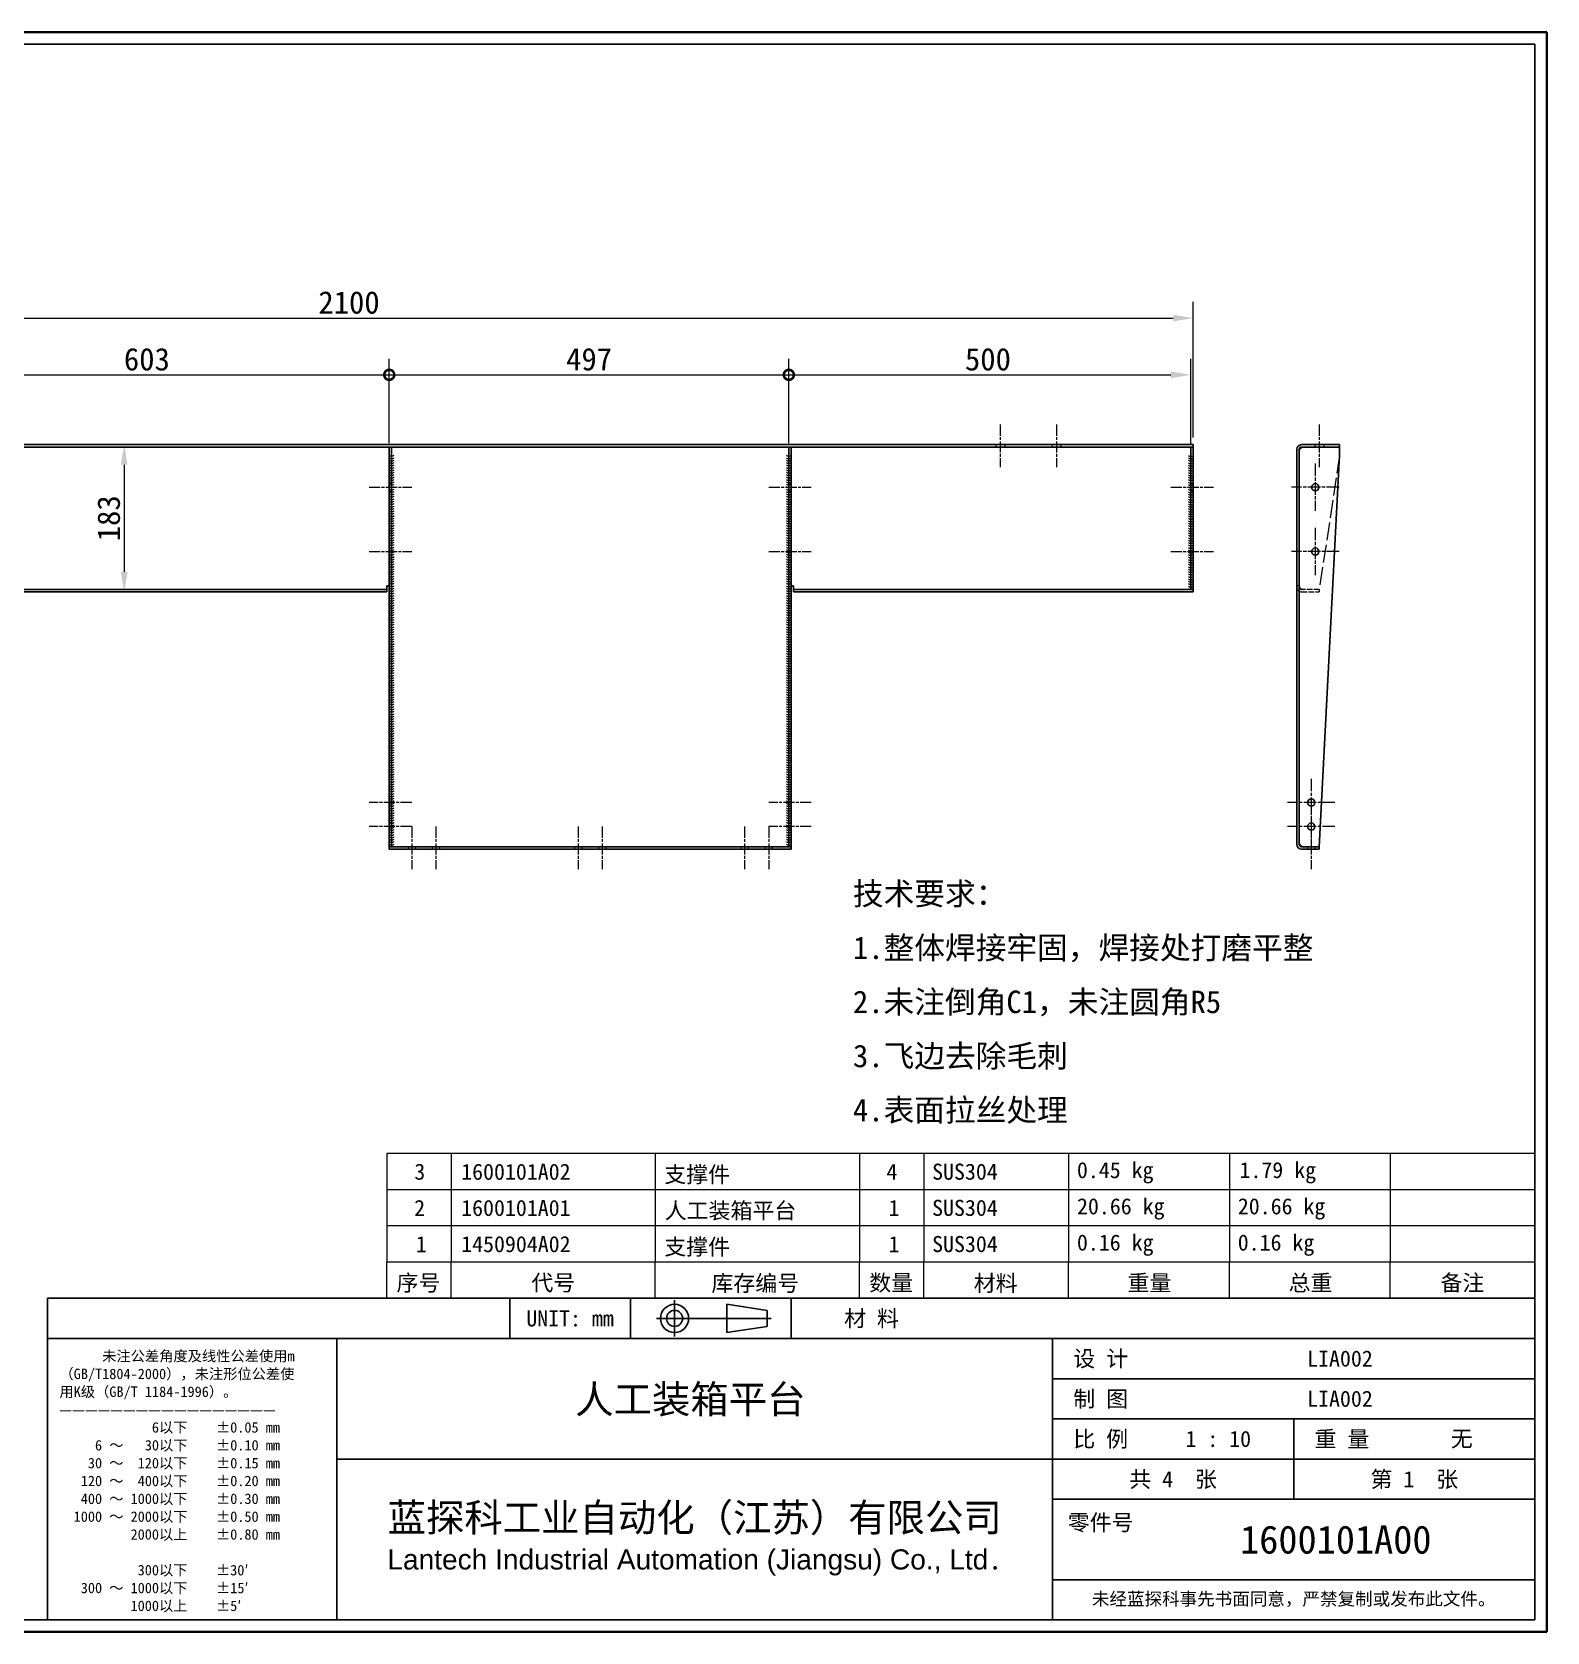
# Model space of a CAD drawing. Header units: millimetres. Extents: x 60 to 2915, y 55 to 2045.
# Drawn here: x 1031 to 2915, y 55 to 2045 of the extents above; entities that cross this region are included whole.
import ezdxf
from ezdxf.enums import TextEntityAlignment as Align

# ---------------------------------------------------------------- set-up
doc = ezdxf.new("R2010")
doc.units = ezdxf.units.MM
doc.header["$LTSCALE"] = 10
doc.linetypes.add('CHAIN', pattern=[0.3543, 0.2362, -0.0295, 0.0591, -0.0295])
doc.linetypes.add('DASHED', pattern=[0.2067, 0.1654, -0.0413])
for name, color, linetype, lineweight in [('1', 7, 'Continuous', 18), ('可见 (ISO)', 7, 'Continuous', 25), ('图框 (ISO)', 7, 'Continuous', 35), ('标题 (ISO)', 7, 'Continuous', 25)]:
    doc.layers.add(name, color=color, linetype=linetype, lineweight=lineweight)
for name, color, linetype, lineweight, true_color in [('中心标记 (ISO)', 1, 'CHAIN', 18, 0xff0000), ('中心线 (ISO)', 1, 'CHAIN', 18, 0xff0000), ('尺寸 (ISO)', 7, 'Continuous', 18, 0x008000), ('符号 (ISO)', 7, 'Continuous', 18, 0x008000), ('隐藏 (ISO)', 5, 'DASHED', 18, 0x0000ff)]:
    doc.layers.add(name, color=color, linetype=linetype, lineweight=lineweight, true_color=true_color)
doc.styles.add('文本样式164', font='SimSun.ttf')
doc.styles.add('文本样式165', font='SimSun.ttf')
doc.styles.add('文本样式74', font='SimSun.ttf')
doc.styles.add('最新国标', font='simfang.ttf')
doc.styles.add('注释文本 (ISO)', font='simfang.ttf')
doc.dimstyles.new('默认 (GB)', dxfattribs={"dimscale": 10, "dimtxt": 2.8, "dimasz": 2.5, "dimexe": 2, "dimexo": 1.5, "dimgap": 0.5, "dimtad": 1, "dimtoh": 1, "dimdsep": 46, "dimtxsty": '最新国标', "dimcen": 0.09, "dimdle": 10, "dimclrd": 256, "dimclre": 256, "dimclrt": 256, "dimaunit": 1, "dimadec": 3, "dimazin": 2, "dimtfac": 0.535714, "dimtdec": 3, "dimtmove": 0, "dimatfit": 3, "dimfxl": 0, "dimtolj": 1, "dimlwd": -1, "dimlwe": -1, "dimarcsym": 0})

# ---------------------------------------------------------------- blocks, each defined once
blk = doc.blocks.new('图框 最新国标')
at = {"layer": '图框 (ISO)'}
for p, q in [((6, 7), (6, 204.5)), ((6, 204.5), (291.5, 204.5)), ((291.5, 204.5), (291.5, 5.5)), ((6, 7), (6, 5.5)), ((6, 7), (6, 5.5)), ((291.5, 5.5), (6, 5.5))]:
    blk.add_line(p, q, dxfattribs=at)
at = {"layer": '图框 (ISO)', "color": 7, "linetype": 'Continuous', "lineweight": 25}
for p, q in [((18, 203), (290, 203)), ((18, 7), (18, 203)), ((18, 203), (290, 203)), ((53, 203), (53, 195)), ((290, 203), (290, 7)), ((290, 203), (290, 7)), ((53, 195), (18, 195)), ((290, 7), (6, 7)), ((290, 7), (18, 7))]:
    blk.add_line(p, q, dxfattribs=at)
at = {"layer": '图框 (ISO)', "style": '文本样式74'}
blk.add_attdef('零件代号_001', (44.55, 200.25), '', height=2.5, rotation=180, dxfattribs=at)
blk = doc.blocks.new('标题栏 最新国标')
at = {"layer": '标题 (ISO)'}
for p, q in [((381.98, -183.84), (196.98, -183.84)), ((196.98, -183.84), (196.98, -223.84)), ((254.48, -183.84), (254.48, -188.84)), ((269.48, -183.84), (269.48, -188.84)), ((281.48, -188.09), (281.48, -184.59)), ((281.48, -184.59), (286.48, -185.34)), ((289.48, -183.84), (289.48, -188.84)), ((381.98, -223.84), (381.98, -183.84)), ((383.48, -183.84), (383.48, -225.34)), ((286.48, -185.34), (286.48, -187.34)), ((196.98, -188.84), (381.98, -188.84)), ((232.98, -188.84), (232.98, -223.84)), ((286.48, -187.34), (281.48, -188.09)), ((321.98, -188.84), (321.98, -223.84)), ((321.98, -193.84), (381.98, -193.84)), ((321.98, -198.84), (381.98, -198.84)), ((351.98, -198.84), (351.98, -208.84)), ((321.98, -203.84), (232.98, -203.84)), ((321.98, -203.84), (381.98, -203.84)), ((321.98, -208.84), (381.98, -208.84)), ((321.98, -218.84), (381.98, -218.84)), ((196.98, -223.84), (381.98, -223.84)), ((383.48, -225.34), (196.98, -225.34))]:
    blk.add_line(p, q, dxfattribs=at)
at = {"layer": '标题 (ISO)', "linetype": 'CHAIN', "ltscale": 5.000333}
blk.add_line((274.98, -184.09), (274.98, -188.59), dxfattribs=at)
at = {"layer": '标题 (ISO)', "linetype": 'CHAIN', "ltscale": 15.834605}
blk.add_line((272.73, -186.34), (286.98, -186.34), dxfattribs=at)
at = {"layer": '标题 (ISO)'}
for radius in [1.75, 1]:
    blk.add_circle((274.98, -186.34), radius, dxfattribs=at)
at = {"layer": '1', "style": '文本样式164'}
for s, p in [('材 料', (299.48, -186.34)), ('UNIT: mm', (261.98, -186.34)), ('设 计', (327.98, -191.34)), ('制 图', (327.98, -196.34)), ('比 例', (327.98, -201.34)), ('重 量', (357.98, -201.34)), ('共 4  张', (336.98, -206.34)), ('第 1  张', (366.98, -206.34))]:
    blk.add_text(s, height=2, dxfattribs=at).set_placement(p, align=Align.MIDDLE_CENTER)
at = {"layer": '标题 (ISO)', "style": '注释文本 (ISO)'}
for s, insert, char_height, attachment_point, line_spacing_factor in [('\\fSimSun|b0|i0;{\\H1.3000;      未注公差角度及线性公差使用m\\P}\\fSimSun|b0|i0;{\\H1.3000;（GB/T1804-2000），未注形位公差使\\P}\\fSimSun|b0|i0;{\\H1.3000;用K级（GB/T 1184-1996）。\\P}\\fSimSun|b0|i0;{\\H1.3000;—————————————————\\P}\\fSimSun|b0|i0;{\\H1.3000;             6以下    ±0.05 mm\\P}\\fSimSun|b0|i0;{\\H1.3000;     6 ～   30以下    ±0.10 mm\\P}\\fSimSun|b0|i0;{\\H1.3000;    30 ～  120以下    ±0.15 mm\\P}\\fSimSun|b0|i0;{\\H1.3000;   120 ～  400以下    ±0.20 mm\\P}\\fSimSun|b0|i0;{\\H1.3000;   400 ～ 1000以下    ±0.30 mm\\P}\\fSimSun|b0|i0;{\\H1.3000;  1000 ～ 2000以下    ±0.50 mm\\P}\\fSimSun|b0|i0;{\\H1.3000;          2000以上    ±0.80 mm\\P}\\fSimSun|b0|i0;{\\H1.3000;\\P}\\fSimSun|b0|i0;{\\H1.3000;           300以下    ±30′\\P}\\fSimSun|b0|i0;{\\H1.3000;   300 ～ 1000以下    ±15′\\P}\\fSimSun|b0|i0;{\\H1.3000;          1000以上    ±5′}', (198.48, -206.63), 1.3, 4, 1.023913), ('{\\fMicrosoft YaHei|b0|i0|c134|p34;\\H1.75x;蓝探科工业自动化（江苏）有限公司\\P\\fArial|b0|i0|c0|p34;\\H0.71429x;Lantech Industrial Automation (Jiangsu) Co., Ltd\\fFangSong|b0|i0|c134|p49;.\\H1.15195x; }', (277.48, -213.84), 2, 5, 0.978695)]:
    blk.add_mtext(s, dxfattribs=dict(at, insert=insert, char_height=char_height, attachment_point=attachment_point, line_spacing_factor=line_spacing_factor))
at = {"layer": '标题 (ISO)', "attachment_point": 5, "style": '注释文本 (ISO)'}
for s, insert, char_height in [('\\fFangSong|b0|i0;零件号', (327.98, -211.84), 2), ('\\fSimSun|b0|i0;{\\H1.6000;未经蓝探科事先书面同意，严禁复制或发布此文件。}', (351.98, -221.34), 1.6)]:
    blk.add_mtext(s, dxfattribs=dict(at, insert=insert, char_height=char_height))
at = {"layer": '标题 (ISO)', "style": '注释文本 (ISO)'}
blk.add_attdef('材料', text='', height=2, dxfattribs=at).set_placement((324.48, -186.34), align=Align.MIDDLE_CENTER)
at = {"layer": '标题 (ISO)'}
for tag, p, height, style in [('设计人_001', (353.65, -192.33), 2, '注释文本 (ISO)'), ('库存编号_001', (262.62, -198.15), 3.5, '文本样式165'), ('设计人_001', (353.65, -197.33), 2, '注释文本 (ISO)'), ('视图比例_001', (338.51, -202.33), 2, '注释文本 (ISO)'), ('质量\\P3;_001', (371.53, -202.3), 2, '注释文本 (ISO)'), ('零件代号_001', (345.31, -215.59), 3.5, '文本样式165')]:
    blk.add_attdef(tag, p, '', height=height, dxfattribs=dict(at, style=style))
blk = doc.blocks.new('_DotSmall')
at = {"color": 0, "linetype": 'ByBlock', "const_width": 0.5}
blk.add_lwpolyline([(-0.0625, 0, 1), (0.0625, 0, 1)], format="xyb", close=True, dxfattribs=at)
blk = doc.blocks.new('*D7')
at = {"layer": 'Defpoints', "color": 0, "transparency": 16777216}
for p in [(1475.1, 1618.6), (872.1, 1518.6), (1475.1, 1518.6)]:
    blk.add_point(p, dxfattribs=at)
at = {"layer": '尺寸 (ISO)', "color": 116, "true_color": 0x00803f, "transparency": 16777216}
for p, q in [((872.1, 1533.6), (872.1, 1638.6)), ((1475.1, 1533.6), (1475.1, 1638.6)), ((872.1, 1618.6), (1475.1, 1618.6))]:
    blk.add_line(p, q, dxfattribs=at)
at = {"layer": '尺寸 (ISO)', "color": 116, "true_color": 0x00803f, "transparency": 16777216, "xscale": 25, "yscale": 25, "zscale": 25, "rotation": 180}
blk.add_blockref('_DotSmall', (872.1, 1618.6), dxfattribs=at)
at = {"layer": '尺寸 (ISO)', "color": 116, "true_color": 0x00803f, "transparency": 16777216, "xscale": 25, "yscale": 25, "zscale": 25}
blk.add_blockref('_DotSmall', (1475.1, 1618.6), dxfattribs=at)
at = {"layer": '尺寸 (ISO)', "transparency": 16777216, "insert": (1173.7, 1637.8), "char_height": 28, "attachment_point": 5, "style": '最新国标'}
blk.add_mtext('\\A1;603', dxfattribs=at)
blk = doc.blocks.new('*D8')
at = {"layer": 'Defpoints', "color": 0, "transparency": 16777216}
for p in [(1972.1, 1618.6), (1475.1, 1518.6), (1972.1, 1518.6)]:
    blk.add_point(p, dxfattribs=at)
at = {"layer": '尺寸 (ISO)', "color": 116, "true_color": 0x00803f, "transparency": 16777216}
for p, q in [((1475.1, 1533.6), (1475.1, 1638.6)), ((1972.1, 1533.6), (1972.1, 1638.6)), ((1475.1, 1618.6), (1972.1, 1618.6))]:
    blk.add_line(p, q, dxfattribs=at)
at = {"layer": '尺寸 (ISO)', "color": 116, "true_color": 0x00803f, "transparency": 16777216, "xscale": 25, "yscale": 25, "zscale": 25, "rotation": 180}
blk.add_blockref('_DotSmall', (1475.1, 1618.6), dxfattribs=at)
at = {"layer": '尺寸 (ISO)', "color": 116, "true_color": 0x00803f, "transparency": 16777216, "xscale": 25, "yscale": 25, "zscale": 25}
blk.add_blockref('_DotSmall', (1972.1, 1618.6), dxfattribs=at)
at = {"layer": '尺寸 (ISO)', "transparency": 16777216, "insert": (1723.7, 1637.8), "char_height": 28, "attachment_point": 5, "style": '最新国标'}
blk.add_mtext('\\A1;497', dxfattribs=at)
blk = doc.blocks.new('*D9')
at = {"layer": 'Defpoints', "color": 0, "transparency": 16777216}
for p in [(2472.1, 1618.6), (1972.1, 1518.6), (2472.1, 1518.4)]:
    blk.add_point(p, dxfattribs=at)
at = {"layer": '尺寸 (ISO)', "color": 116, "true_color": 0x00803f, "transparency": 16777216}
for p, q in [((1972.1, 1533.6), (1972.1, 1638.6)), ((2472.1, 1533.4), (2472.1, 1638.6)), ((1972.1, 1618.6), (2447.1, 1618.6))]:
    blk.add_line(p, q, dxfattribs=at)
blk.add_solid([(2447.1, 1622.8), (2447.1, 1614.5), (2472.1, 1618.6)], dxfattribs=at)
at = {"layer": '尺寸 (ISO)', "color": 116, "true_color": 0x00803f, "transparency": 16777216, "xscale": 25, "yscale": 25, "zscale": 25, "rotation": 180}
blk.add_blockref('_DotSmall', (1972.1, 1618.6), dxfattribs=at)
at = {"layer": '尺寸 (ISO)', "transparency": 16777216, "insert": (2219.7, 1637.8), "char_height": 28, "attachment_point": 5, "style": '最新国标'}
blk.add_mtext('\\A1;500', dxfattribs=at)
blk = doc.blocks.new('明细栏')
at = {"layer": '符号 (ISO)'}
for p, q in [((290, 65.01), (147.2, 65.01)), ((147.2, 65.01), (147.2, 51.5)), ((155.2, 65.01), (155.2, 51.5)), ((180.6, 65.01), (180.6, 51.5)), ((206, 65.01), (206, 51.5)), ((214, 65.01), (214, 51.5)), ((232, 65.01), (232, 51.5)), ((252, 65.01), (252, 51.5)), ((272, 65.01), (272, 51.5)), ((290, 65.01), (290, 51.5)), ((290, 60.51), (147.2, 60.51)), ((290, 56), (147.2, 56)), ((290, 51.5), (147.2, 51.5)), ((147.2, 47), (147.2, 51.5)), ((155.2, 47), (155.2, 51.5)), ((180.6, 47), (180.6, 51.5)), ((206, 47), (206, 51.5)), ((214, 47), (214, 51.5)), ((232, 47), (232, 51.5)), ((252, 47), (252, 51.5)), ((272, 47), (272, 51.5)), ((290, 47), (290, 51.5)), ((290, 47), (147.2, 47))]:
    blk.add_line(p, q, dxfattribs=at)
at = {"layer": '符号 (ISO)', "char_height": 2, "attachment_point": 7, "style": '注释文本 (ISO)'}
for s, insert in [('3', (150.63, 61.72)), ('1600101A02', (156.46, 61.71)), ('支撑件', (181.72, 61.19)), ('4', (209.35, 61.74)), ('SUS304', (215.03, 61.72)), ('0.45 kg', (233.04, 61.29)), ('1.79 kg', (253.26, 61.29)), ('2', (150.61, 57.24)), ('1600101A01', (156.46, 57.21)), ('人工装箱平台', (181.77, 56.68)), ('1', (209.61, 57.24)), ('SUS304', (215.03, 57.22)), ('20.66 kg', (233.05, 56.79)), ('20.66 kg', (253.05, 56.79)), ('1', (150.81, 52.74)), ('1450904A02', (156.46, 52.71)), ('支撑件', (181.72, 52.19)), ('1', (209.61, 52.74)), ('SUS304', (215.03, 52.72)), ('0.16 kg', (233.04, 52.28)), ('0.16 kg', (253.04, 52.28)), ('序号', (148.42, 47.7)), ('代号', (165.19, 47.72)), ('库存编号', (187.58, 47.65)), ('数量', (207.21, 47.71)), ('材料', (220.21, 47.67)), ('重量', (239.33, 47.77)), ('总重', (259.36, 47.74)), ('备注', (278.25, 47.72))]:
    blk.add_mtext(s, dxfattribs=dict(at, insert=insert))
blk = doc.blocks.new('*D15')
at = {"layer": 'Defpoints', "color": 0, "transparency": 16777216}
for p in [(1145.5, 1531.7), (1145.5, 1348.7), (1145.5, 1348.7)]:
    blk.add_point(p, dxfattribs=at)
at = {"layer": '尺寸 (ISO)', "color": 116, "true_color": 0x00803f, "transparency": 16777216}
blk.add_line((1145.5, 1506.7), (1145.5, 1373.7), dxfattribs=at)
for points in [[(1141.3, 1506.7), (1149.7, 1506.7), (1145.5, 1531.7)], [(1141.3, 1373.7), (1149.7, 1373.7), (1145.5, 1348.7)]]:
    blk.add_solid(points, dxfattribs=at)
at = {"layer": '尺寸 (ISO)', "transparency": 16777216, "insert": (1126.4, 1440.2), "char_height": 28, "attachment_point": 5, "rotation": 90, "style": '最新国标'}
blk.add_mtext('\\A1;183', dxfattribs=at)
blk = doc.blocks.new('Caterpillar3')
at = {"layer": '符号 (ISO)'}
for centre in [(147.81, 152.19), (147.81, 151.89), (147.81, 151.59), (147.81, 151.29), (147.81, 150.99), (147.81, 150.69), (147.81, 150.39), (147.81, 150.09), (147.81, 149.79), (147.81, 149.49), (147.81, 149.19), (147.81, 148.89), (147.81, 148.59), (147.81, 148.29), (147.81, 147.99), (147.81, 147.69), (147.81, 147.39), (147.81, 147.09), (147.81, 146.79), (147.81, 146.49), (147.81, 146.18), (147.81, 145.88), (147.81, 145.58), (147.81, 145.28), (147.81, 144.98), (147.81, 144.68), (147.81, 144.38), (147.81, 144.08), (147.81, 143.78), (147.81, 143.48), (147.81, 143.18), (147.81, 142.88), (147.81, 142.58), (147.81, 142.28), (147.81, 141.98), (147.81, 141.68), (147.81, 141.38), (147.81, 141.08), (147.81, 140.78), (147.81, 140.48), (147.81, 140.18), (147.81, 139.88), (147.81, 139.58), (147.81, 139.28), (147.81, 138.98), (147.81, 138.68), (147.81, 138.38), (147.81, 138.08), (147.81, 137.78), (147.81, 137.47), (147.81, 137.17), (147.81, 136.87), (147.81, 136.57), (147.81, 136.27), (147.81, 135.97), (147.81, 135.67), (147.81, 135.37), (147.81, 135.07), (147.81, 134.77), (147.81, 134.47), (147.81, 134.17), (147.81, 133.87), (147.81, 133.57), (147.81, 133.27), (147.81, 132.97), (147.81, 132.67), (147.81, 132.37), (147.81, 132.07), (147.81, 131.77), (147.81, 131.47), (147.81, 131.17), (147.81, 130.87), (147.81, 130.57), (147.81, 130.27), (147.81, 129.97), (147.81, 129.67), (147.81, 129.37), (147.81, 129.06), (147.81, 128.76), (147.81, 128.46), (147.81, 128.16), (147.81, 127.86), (147.81, 127.56), (147.81, 127.26), (147.81, 126.96), (147.81, 126.66), (147.81, 126.36), (147.81, 126.06), (147.81, 125.76), (147.81, 125.46), (147.81, 125.16), (147.81, 124.86), (147.81, 124.56), (147.81, 124.26), (147.81, 123.96), (147.81, 123.66), (147.81, 123.36), (147.81, 123.06), (147.81, 122.76), (147.81, 122.46), (147.81, 122.16), (147.81, 121.86), (147.81, 121.56), (147.81, 121.26), (147.81, 120.96), (147.81, 120.65), (147.81, 120.35), (147.81, 120.05), (147.81, 119.75), (147.81, 119.45), (147.81, 119.15), (147.81, 118.85), (147.81, 118.55), (147.81, 118.25), (147.81, 117.95), (147.81, 117.65), (147.81, 117.35), (147.81, 117.05), (147.81, 116.75), (147.81, 116.45), (147.81, 116.15), (147.81, 115.85), (147.81, 115.55), (147.81, 115.25), (147.81, 114.95), (147.81, 114.65), (147.81, 114.35), (147.81, 114.05), (147.81, 113.75), (147.81, 113.45), (147.81, 113.15), (147.81, 112.85), (147.81, 112.55), (147.81, 112.25), (147.81, 111.94), (147.81, 111.64), (147.81, 111.34), (147.81, 111.04), (147.81, 110.74), (147.81, 110.44), (147.81, 110.14), (147.81, 109.84), (147.81, 109.54), (147.81, 109.24), (147.81, 108.94), (147.81, 108.64), (147.81, 108.34), (147.81, 108.04), (147.81, 107.74), (147.81, 107.44), (147.81, 107.14), (147.81, 106.84), (147.81, 106.54), (147.81, 106.24), (147.81, 105.94), (147.81, 105.64), (147.81, 105.34), (147.81, 105.04), (147.81, 104.74), (147.81, 104.44), (147.81, 104.14), (147.81, 103.84)]:
    blk.add_arc(centre, 0.45, 228.1897, 311.8103, dxfattribs=at)
blk = doc.blocks.new('Caterpillar4')
at = {"layer": '符号 (ISO)'}
for centre in [(197.21, 152.19), (197.21, 151.89), (197.21, 151.59), (197.21, 151.29), (197.21, 150.99), (197.21, 150.69), (197.21, 150.39), (197.21, 150.09), (197.21, 149.79), (197.21, 149.49), (197.21, 149.19), (197.21, 148.89), (197.21, 148.59), (197.21, 148.29), (197.21, 147.99), (197.21, 147.69), (197.21, 147.39), (197.21, 147.09), (197.21, 146.79), (197.21, 146.49), (197.21, 146.18), (197.21, 145.88), (197.21, 145.58), (197.21, 145.28), (197.21, 144.98), (197.21, 144.68), (197.21, 144.38), (197.21, 144.08), (197.21, 143.78), (197.21, 143.48), (197.21, 143.18), (197.21, 142.88), (197.21, 142.58), (197.21, 142.28), (197.21, 141.98), (197.21, 141.68), (197.21, 141.38), (197.21, 141.08), (197.21, 140.78), (197.21, 140.48), (197.21, 140.18), (197.21, 139.88), (197.21, 139.58), (197.21, 139.28), (197.21, 138.98), (197.21, 138.68), (197.21, 138.38), (197.21, 138.08), (197.21, 137.78), (197.21, 137.47), (197.21, 137.17), (197.21, 136.87), (197.21, 136.57), (197.21, 136.27), (197.21, 135.97), (197.21, 135.67), (197.21, 135.37), (197.21, 135.07), (197.21, 134.77), (197.21, 134.47), (197.21, 134.17), (197.21, 133.87), (197.21, 133.57), (197.21, 133.27), (197.21, 132.97), (197.21, 132.67), (197.21, 132.37), (197.21, 132.07), (197.21, 131.77), (197.21, 131.47), (197.21, 131.17), (197.21, 130.87), (197.21, 130.57), (197.21, 130.27), (197.21, 129.97), (197.21, 129.67), (197.21, 129.37), (197.21, 129.06), (197.21, 128.76), (197.21, 128.46), (197.21, 128.16), (197.21, 127.86), (197.21, 127.56), (197.21, 127.26), (197.21, 126.96), (197.21, 126.66), (197.21, 126.36), (197.21, 126.06), (197.21, 125.76), (197.21, 125.46), (197.21, 125.16), (197.21, 124.86), (197.21, 124.56), (197.21, 124.26), (197.21, 123.96), (197.21, 123.66), (197.21, 123.36), (197.21, 123.06), (197.21, 122.76), (197.21, 122.46), (197.21, 122.16), (197.21, 121.86), (197.21, 121.56), (197.21, 121.26), (197.21, 120.96), (197.21, 120.65), (197.21, 120.35), (197.21, 120.05), (197.21, 119.75), (197.21, 119.45), (197.21, 119.15), (197.21, 118.85), (197.21, 118.55), (197.21, 118.25), (197.21, 117.95), (197.21, 117.65), (197.21, 117.35), (197.21, 117.05), (197.21, 116.75), (197.21, 116.45), (197.21, 116.15), (197.21, 115.85), (197.21, 115.55), (197.21, 115.25), (197.21, 114.95), (197.21, 114.65), (197.21, 114.35), (197.21, 114.05), (197.21, 113.75), (197.21, 113.45), (197.21, 113.15), (197.21, 112.85), (197.21, 112.55), (197.21, 112.25), (197.21, 111.94), (197.21, 111.64), (197.21, 111.34), (197.21, 111.04), (197.21, 110.74), (197.21, 110.44), (197.21, 110.14), (197.21, 109.84), (197.21, 109.54), (197.21, 109.24), (197.21, 108.94), (197.21, 108.64), (197.21, 108.34), (197.21, 108.04), (197.21, 107.74), (197.21, 107.44), (197.21, 107.14), (197.21, 106.84), (197.21, 106.54), (197.21, 106.24), (197.21, 105.94), (197.21, 105.64), (197.21, 105.34), (197.21, 105.04), (197.21, 104.74), (197.21, 104.44), (197.21, 104.14), (197.21, 103.84)]:
    blk.add_arc(centre, 0.45, 228.1897, 311.8103, dxfattribs=at)
blk = doc.blocks.new('*D20')
at = {"layer": 'Defpoints', "color": 0, "transparency": 16777216}
for p in [(2475.1, 1689.2), (375.1, 1518.6), (2475.1, 1525.7)]:
    blk.add_point(p, dxfattribs=at)
at = {"layer": '尺寸 (ISO)', "color": 116, "true_color": 0x00803f, "transparency": 16777216}
for p, q in [((375.1, 1533.6), (375.1, 1709.2)), ((2475.1, 1540.7), (2475.1, 1709.2)), ((400.1, 1689.2), (2450.1, 1689.2))]:
    blk.add_line(p, q, dxfattribs=at)
for points in [[(400.1, 1693.4), (400.1, 1685), (375.1, 1689.2)], [(2450.1, 1693.4), (2450.1, 1685), (2475.1, 1689.2)]]:
    blk.add_solid(points, dxfattribs=at)
at = {"layer": '尺寸 (ISO)', "transparency": 16777216, "insert": (1425.1, 1708.4), "char_height": 28, "attachment_point": 5, "style": '最新国标'}
blk.add_mtext('\\A1;2100', dxfattribs=at)
blk = doc.blocks.new('Caterpillar5')
at = {"layer": '符号 (ISO)'}
for centre in [(247.21, 152.17), (247.21, 151.87), (247.21, 151.57), (247.21, 151.27), (247.21, 150.96), (247.21, 150.66), (247.21, 150.36), (247.21, 150.06), (247.21, 149.76), (247.21, 149.46), (247.21, 149.16), (247.21, 148.86), (247.21, 148.56), (247.21, 148.26), (247.21, 147.96), (247.21, 147.66), (247.21, 147.36), (247.21, 147.05), (247.21, 146.75), (247.21, 146.45), (247.21, 146.15), (247.21, 145.85), (247.21, 145.55), (247.21, 145.25), (247.21, 144.95), (247.21, 144.65), (247.21, 144.35), (247.21, 144.05), (247.21, 143.75), (247.21, 143.45), (247.21, 143.14), (247.21, 142.84), (247.21, 142.54), (247.21, 142.24), (247.21, 141.94), (247.21, 141.64), (247.21, 141.34), (247.21, 141.04), (247.21, 140.74), (247.21, 140.44), (247.21, 140.14), (247.21, 139.84), (247.21, 139.54), (247.21, 139.23), (247.21, 138.93), (247.21, 138.63), (247.21, 138.33), (247.21, 138.03), (247.21, 137.73), (247.21, 137.43), (247.21, 137.13), (247.21, 136.83), (247.21, 136.53), (247.21, 136.23), (247.21, 135.93), (247.21, 135.62)]:
    blk.add_arc(centre, 0.45, 228.1897, 311.8103, dxfattribs=at)

msp = doc.modelspace()

# ---------------------------------------------------------------- linework, layer by layer
at = {"layer": '中心标记 (ISO)', "ltscale": 6.556024}
for p, q in [((2626.838, 1508.249), (2626.838, 1449.249)), ((2656.338, 1478.749), (2597.338, 1478.749)), ((2626.838, 1428.249), (2626.838, 1369.249)), ((2656.338, 1398.749), (2597.338, 1398.749)), ((2621.838, 1116.249), (2621.838, 1057.249)), ((2651.338, 1086.749), (2592.338, 1086.749)), ((2621.838, 1086.249), (2621.838, 1027.249)), ((2651.338, 1056.749), (2592.338, 1056.749))]:
    msp.add_line(p, q, dxfattribs=at)
at = {"layer": '中心线 (ISO)', "ltscale": 5.889299}
for p, q in [((2235.054, 1556.749), (2235.054, 1503.749)), ((2305.054, 1556.749), (2305.054, 1503.749)), ((2631.838, 1556.749), (2631.838, 1503.749)), ((1450.054, 1478.749), (1503.054, 1478.749)), ((1947.054, 1478.749), (2000.054, 1478.749)), ((2447.054, 1478.749), (2500.054, 1478.749)), ((1450.054, 1398.749), (1503.054, 1398.749)), ((1947.054, 1398.749), (2000.054, 1398.749)), ((2447.054, 1398.749), (2500.054, 1398.749)), ((1503.054, 1086.749), (1450.054, 1086.749)), ((2000.054, 1086.749), (1947.054, 1086.749)), ((1503.054, 1056.749), (1450.054, 1056.749)), ((1503.054, 1056.749), (1503.054, 1003.749)), ((1533.054, 1056.749), (1533.054, 1003.749)), ((1710.054, 1056.749), (1710.054, 1003.749)), ((1740.054, 1056.749), (1740.054, 1003.749)), ((1917.054, 1056.749), (1917.054, 1003.749)), ((1947.054, 1056.749), (1947.054, 1003.749)), ((2000.054, 1056.749), (1947.054, 1056.749)), ((2621.838, 1056.749), (2621.838, 1003.749))]:
    msp.add_line(p, q, dxfattribs=at)
at = {"layer": '可见 (ISO)'}
for p, q in [((2470.054, 1531.749), (380.054, 1531.749)), ((380.054, 1528.749), (2470.054, 1528.749)), ((1475.054, 1528.749), (1475.054, 1518.877)), ((1475.054, 1528.749), (1478.054, 1528.749)), ((1475.054, 1518.621), (1475.054, 1518.877)), ((1475.054, 1518.621), (1475.054, 1031.749)), ((1478.054, 1528.749), (1478.054, 1518.877)), ((1478.054, 1518.877), (1478.054, 1518.621)), ((1478.054, 1518.621), (1478.054, 1031.749)), ((1972.054, 1528.749), (1972.054, 1518.877)), ((1972.054, 1528.749), (1975.054, 1528.749)), ((1972.054, 1518.621), (1972.054, 1518.877)), ((1972.054, 1518.621), (1972.054, 1031.749)), ((1975.054, 1528.749), (1975.054, 1518.877)), ((1975.054, 1518.877), (1975.054, 1518.621)), ((1975.054, 1518.621), (1975.054, 1031.749)), ((2470.054, 1531.749), (2475.054, 1531.749)), ((2472.054, 1528.749), (2470.054, 1528.749)), ((2472.054, 1528.749), (2472.054, 1519.121)), ((2472.054, 1528.749), (2475.054, 1528.749)), ((2472.054, 1518.381), (2472.054, 1519.121)), ((2472.054, 1518.381), (2472.054, 1351.749)), ((2475.054, 1528.749), (2475.054, 1531.749)), ((2475.054, 1528.749), (2475.054, 1519.121)), ((2475.054, 1519.121), (2475.054, 1518.381)), ((2475.054, 1518.381), (2475.054, 1351.749)), ((2603.838, 1525.749), (2603.838, 1034.749)), ((2606.838, 1034.749), (2606.838, 1525.749)), ((2606.838, 1036.749), (2606.838, 1523.749)), ((2651.838, 1531.749), (2609.838, 1531.749)), ((2609.838, 1528.749), (2651.838, 1528.749)), ((2611.838, 1528.749), (2656.838, 1528.749)), ((2656.832, 1518.621), (2631.838, 1031.749)), ((2651.838, 1531.749), (2656.838, 1531.749)), ((2656.838, 1528.749), (2656.838, 1531.749)), ((2656.838, 1528.749), (2656.838, 1518.877)), ((1472.054, 1354.749), (1472.054, 1356.249)), ((1472.054, 1356.249), (1475.054, 1356.249)), ((1472.054, 1351.749), (1472.054, 1354.749)), ((1975.054, 1356.249), (1978.054, 1356.249)), ((1978.054, 1356.249), (1978.054, 1354.749)), ((1978.054, 1351.749), (1978.054, 1354.749)), ((878.054, 1351.749), (1472.054, 1351.749)), ((878.054, 1348.749), (1472.054, 1348.749)), ((1472.054, 1351.749), (1472.054, 1348.749)), ((1978.054, 1351.749), (2470.054, 1351.749)), ((1978.054, 1351.749), (1978.054, 1348.749)), ((1978.054, 1348.749), (2470.054, 1348.749)), ((2470.054, 1351.749), (2472.054, 1351.749)), ((2475.054, 1348.749), (2470.054, 1348.749)), ((2472.054, 1351.749), (2475.054, 1351.749)), ((2475.054, 1348.749), (2475.054, 1351.749)), ((1475.054, 1031.749), (1975.054, 1031.749)), ((1475.054, 1031.749), (1475.054, 1028.749)), ((1475.054, 1031.749), (1478.054, 1031.749)), ((1475.054, 1028.749), (1975.054, 1028.749)), ((1972.054, 1031.749), (1975.054, 1031.749)), ((1975.054, 1031.749), (1975.054, 1028.749)), ((2609.838, 1031.749), (2631.838, 1031.749)), ((2609.838, 1028.749), (2631.838, 1028.749)), ((2631.838, 1031.749), (2611.838, 1031.749)), ((2631.838, 1031.749), (2631.838, 1028.749))]:
    msp.add_line(p, q, dxfattribs=at)
for centre in [(2626.838, 1478.749), (2626.838, 1398.749), (2621.838, 1086.749), (2621.838, 1056.749)]:
    msp.add_circle(centre, 4.5, dxfattribs=at)
for centre, radius, start, end in [((2609.838, 1525.749), 6, 90, 180), ((2609.838, 1525.749), 3, 90, 180), ((2611.838, 1523.749), 5, 90, 180), ((2651.838, 1518.877), 5, 357.061318, 0), ((2611.838, 1036.749), 5, 180, 270), ((2609.838, 1034.749), 6, 180, 270), ((2609.838, 1034.749), 3, 180, 270)]:
    msp.add_arc(centre, radius, start, end, dxfattribs=at)
at = {"layer": '隐藏 (ISO)', "ltscale": 0.571309}
for p, q in [((2229.554, 1531.749), (2229.554, 1528.749)), ((2240.554, 1531.749), (2240.554, 1528.749)), ((2299.554, 1531.749), (2299.554, 1528.749)), ((2310.554, 1531.749), (2310.554, 1528.749)), ((2626.338, 1531.749), (2626.338, 1528.749)), ((2637.338, 1531.749), (2637.338, 1528.749)), ((1475.054, 1483.249), (1478.054, 1483.249)), ((1475.054, 1474.249), (1478.054, 1474.249)), ((1972.054, 1483.249), (1975.054, 1483.249)), ((1972.054, 1474.249), (1975.054, 1474.249)), ((2472.054, 1483.249), (2475.054, 1483.249)), ((2472.054, 1474.249), (2475.054, 1474.249)), ((1475.054, 1403.249), (1478.054, 1403.249)), ((1475.054, 1394.249), (1478.054, 1394.249)), ((1972.054, 1403.249), (1975.054, 1403.249)), ((1972.054, 1394.249), (1975.054, 1394.249)), ((2472.054, 1403.249), (2475.054, 1403.249)), ((2472.054, 1394.249), (2475.054, 1394.249)), ((2606.838, 1356.249), (2603.838, 1356.249)), ((2631.838, 1351.749), (2631.838, 1348.749)), ((1478.054, 1091.249), (1475.054, 1091.249)), ((1478.054, 1082.249), (1475.054, 1082.249)), ((1975.054, 1091.249), (1972.054, 1091.249)), ((1975.054, 1082.249), (1972.054, 1082.249)), ((1478.054, 1061.249), (1475.054, 1061.249)), ((1975.054, 1061.249), (1972.054, 1061.249)), ((1478.054, 1052.249), (1475.054, 1052.249)), ((1975.054, 1052.249), (1972.054, 1052.249)), ((1498.554, 1031.749), (1498.554, 1028.749)), ((1507.554, 1031.749), (1507.554, 1028.749)), ((1528.554, 1031.749), (1528.554, 1028.749)), ((1537.554, 1031.749), (1537.554, 1028.749)), ((1705.554, 1031.749), (1705.554, 1028.749)), ((1714.554, 1031.749), (1714.554, 1028.749)), ((1735.554, 1031.749), (1735.554, 1028.749)), ((1744.554, 1031.749), (1744.554, 1028.749)), ((1912.554, 1031.749), (1912.554, 1028.749)), ((1921.554, 1031.749), (1921.554, 1028.749)), ((1942.554, 1031.749), (1942.554, 1028.749)), ((1951.554, 1031.749), (1951.554, 1028.749)), ((2617.338, 1031.749), (2617.338, 1028.749)), ((2626.338, 1031.749), (2626.338, 1028.749))]:
    msp.add_line(p, q, dxfattribs=at)
at = {"layer": '隐藏 (ISO)', "ltscale": 13.585608}
msp.add_line((2656.783, 1518.381), (2631.838, 1351.749), dxfattribs=at)
at = {"layer": '隐藏 (ISO)', "ltscale": 4.190233}
for p, q in [((2631.838, 1351.749), (2609.838, 1351.749)), ((2609.838, 1348.749), (2631.838, 1348.749))]:
    msp.add_line(p, q, dxfattribs=at)
at = {"layer": '隐藏 (ISO)', "ltscale": 0.141416}
msp.add_arc((2651.838, 1519.121), 5, 351.486012, 0, dxfattribs=at)
at = {"layer": '隐藏 (ISO)', "ltscale": 1.795034}
msp.add_arc((2609.838, 1354.749), 6, 180, 270, dxfattribs=at)
at = {"layer": '隐藏 (ISO)', "ltscale": 1.495845}
msp.add_arc((2611.838, 1356.749), 5, 180, 270, dxfattribs=at)
at = {"layer": '隐藏 (ISO)', "ltscale": 0.897467}
msp.add_arc((2609.838, 1354.749), 3, 180, 270, dxfattribs=at)

# ---------------------------------------------------------------- block references
at = {"xscale": 10, "yscale": 10, "zscale": 10}
msp.add_blockref('图框 最新国标', (0, 0), dxfattribs=at).add_auto_attribs({'零件代号_001': '1600101A00'})
ref = msp.add_blockref('标题栏 最新国标', (-919.825, 2308.443), dxfattribs=dict(xscale=10, yscale=10, zscale=10))
ref.add_attrib('零件代号_001', '1600101A00', (2533.296, 152.5), dxfattribs={"layer": '标题 (ISO)', "height": 35, "style": '文本样式165'})
ref.add_attrib('库存编号_001', '人工装箱平台', (1706.397, 326.913), dxfattribs={"layer": '标题 (ISO)', "height": 35, "style": '文本样式165'})
ref.add_attrib('质量\\P3;_001', '无', (2795.429, 285.4), dxfattribs={"layer": '标题 (ISO)', "height": 20, "style": '注释文本 (ISO)'})
ref.add_attrib('视图比例_001', '1 : 10', (2465.314, 285.171), dxfattribs={"layer": '标题 (ISO)', "height": 20, "style": '注释文本 (ISO)'})
ref.add_attrib('设计人_001', 'LIA002', (2616.686, 385.114), dxfattribs={"layer": '标题 (ISO)', "height": 20, "style": '注释文本 (ISO)'})
ref.add_attrib('设计人_001', 'LIA002', (2616.686, 335.114), dxfattribs={"layer": '标题 (ISO)', "height": 20, "style": '注释文本 (ISO)'})
at = {"layer": '符号 (ISO)', "xscale": 10, "yscale": 10, "zscale": 10}
for name in ['Caterpillar3', 'Caterpillar4', 'Caterpillar5', '明细栏']:
    msp.add_blockref(name, (0, 0), dxfattribs=at)

# ---------------------------------------------------------------- texts
at = {"layer": '符号 (ISO)', "insert": (2051.793, 837.182), "char_height": 28, "width": 628.77192, "attachment_point": 4, "line_spacing_factor": 1.441304, "style": '注释文本 (ISO)'}
msp.add_mtext('\\fFangSong|b0|i0;{\\H28.0000;技术要求：\\P}\\fFangSong|b0|i0;{\\H28.0000;1.整体焊接牢固，焊接处打磨平整\\P}\\fFangSong|b0|i0;{\\H28.0000;2.未注倒角C1，未注圆角R5\\P}\\fFangSong|b0|i0;{\\H28.0000;3.飞边去除毛刺\\P}\\fFangSong|b0|i0;{\\H28.0000;4.表面拉丝处理}', dxfattribs=at)

# ---------------------------------------------------------------- dimensions: what is measured, and where the dimension line sits
at = {"layer": '尺寸 (ISO)', "color": 116, "true_color": 0x00803f}
for base, p1, p2, angle, override, picture, middle in [((2475.054, 1689.216), (375.054, 1518.621), (2475.054, 1525.749), 180, {"dimgap": 0.5, "dimtoh": 0, "dimdec": 2, "dimtol": 0, "dimlim": 0, "dimtp": 0, "dimtm": 0, "dimtdec": 3, "dimtofl": 0, "dimatfit": 1}, '*D20', (1425.054, 1689.216)), ((1475.054, 1618.621), (872.054, 1518.621), (1475.054, 1518.621), 180, {"dimgap": 0.5, "dimtoh": 0, "dimdec": 2, "dimblk1": 'DotSmall', "dimblk2": 'DotSmall', "dimsah": 1, "dimdle": 0, "dimtol": 0, "dimlim": 0, "dimtp": 0, "dimtm": 0, "dimtdec": 3, "dimtofl": 0, "dimatfit": 1}, '*D7', (1173.654, 1618.621)), ((1972.054, 1618.621), (1475.054, 1518.621), (1972.054, 1518.621), 180, {"dimgap": 0.5, "dimtoh": 0, "dimdec": 2, "dimblk1": 'DotSmall', "dimblk2": 'DotSmall', "dimsah": 1, "dimdle": 0, "dimtol": 0, "dimlim": 0, "dimtp": 0, "dimtm": 0, "dimtdec": 3, "dimtofl": 0, "dimatfit": 1}, '*D8', (1723.654, 1618.621)), ((2472.054, 1618.621), (1972.054, 1518.621), (2472.054, 1518.381), 180, {"dimgap": 0.5, "dimtoh": 0, "dimdec": 2, "dimblk1": 'DotSmall', "dimsah": 1, "dimdle": 0, "dimtol": 0, "dimlim": 0, "dimtp": 0, "dimtm": 0, "dimtdec": 3, "dimtofl": 0, "dimatfit": 1}, '*D9', (2219.654, 1618.621)), ((1145.514, 1348.749), (1145.514, 1531.749), (1145.514, 1348.749), 90, {"dimgap": 0.5, "dimtoh": 0, "dimdec": 2, "dimse1": 1, "dimse2": 1, "dimtol": 0, "dimlim": 0, "dimtp": 0, "dimtm": 0, "dimtdec": 3, "dimtofl": 0, "dimatfit": 1}, '*D15', (1145.514, 1440.249))]:
    dim = msp.add_linear_dim(base=base, p1=p1, p2=p2, angle=angle, dimstyle='默认 (GB)', override=override, dxfattribs=at)
    dim.commit()
    dim.dimension.update_dxf_attribs({"geometry": picture, "text_midpoint": middle, "dimtype": 160})

doc.saveas('drawing.dxf')
